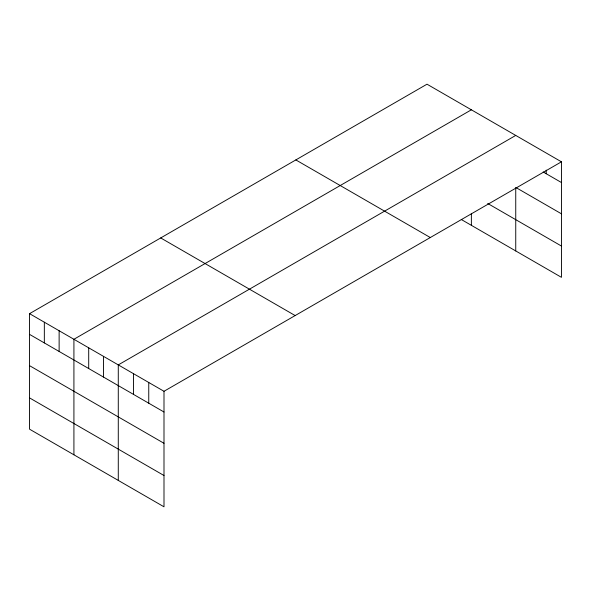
<?xml version="1.0" encoding="UTF-8"?>
<svg xmlns="http://www.w3.org/2000/svg" width="591" height="591" viewBox="0 0 591 591"><rect width="100%" height="100%" fill="white"/><g stroke="black" fill="none" stroke-linecap="round" stroke-linejoin="round"><path stroke-width="0.89" d="M29.55 313.666L163.995 391.286L163.995 506.805L29.55 429.184L29.55 313.666L427.005 84.195L561.45 161.816L561.45 277.334L461.253 219.483M471.374 109.808L73.919 339.278L73.919 454.797M515.744 135.428L118.281 364.898L118.281 480.409M163.995 391.286L561.45 161.816M543.166 171.974L561.45 182.53M516.504 187.864L561.45 213.816M487.723 203.481L561.45 246.048M295.847 159.925L430.292 237.538M160.708 237.944L295.153 315.564M29.55 334.38L163.995 412.001M29.55 365.666L163.995 443.287M29.55 397.898L163.995 475.519M546.217 170.127L546.217 173.732M515.744 187.421L515.744 250.939M471.374 213.366L471.374 225.326M148.755 382.488L148.755 403.202M133.522 373.689L133.522 394.404M103.491 356.358L103.491 377.073M88.702 347.818L88.702 368.533M59.13 330.746L59.13 351.453M44.34 322.206L44.34 342.92"/></g></svg>
